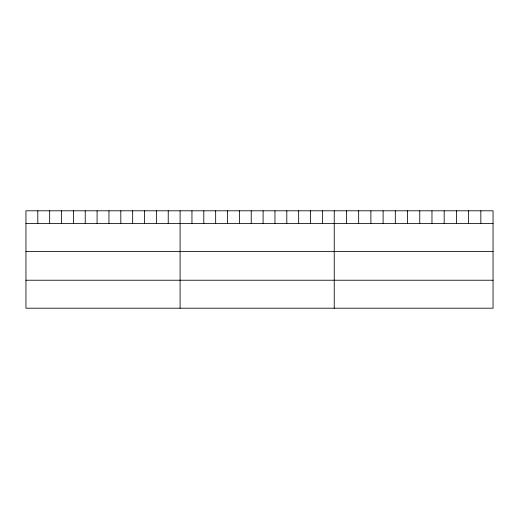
<?xml version="1.0" encoding="UTF-8"?>
<svg xmlns="http://www.w3.org/2000/svg" width="519" height="519" viewBox="0 0 519 519"><rect width="100%" height="100%" fill="white"/><g stroke="black" fill="none" stroke-linecap="round" stroke-linejoin="round"><path stroke-width="0.78" d="M493.05 223.436L493.05 308.202L25.95 308.202L25.95 210.798L493.05 210.798L493.05 223.436L25.95 223.436M25.95 251.41L493.05 251.41M25.95 280.228L493.05 280.228M480.834 210.798L480.834 223.436M468.618 210.798L468.618 223.436M456.402 210.798L456.402 223.436M444.186 210.798L444.186 223.436M431.97 210.798L431.97 223.436M419.754 210.798L419.754 223.436M407.532 210.798L407.532 223.436M395.316 210.798L395.316 223.436M383.1 210.798L383.1 223.436M370.884 210.798L370.884 223.436M358.668 210.798L358.668 223.436M346.452 210.798L346.452 223.436M334.236 210.798L334.236 308.202M322.377 210.798L322.377 223.436M310.524 210.798L310.524 223.436M298.665 210.798L298.665 223.436M286.806 210.798L286.806 223.436M274.953 210.798L274.953 223.436M263.094 210.798L263.094 223.436M251.235 210.798L251.235 223.436M239.376 210.798L239.376 223.436M227.523 210.798L227.523 223.436M215.664 210.798L215.664 223.436M203.805 210.798L203.805 223.436M191.952 210.798L191.952 223.436M180.093 210.798L180.093 308.202M168.234 210.798L168.234 223.436M156.381 210.798L156.381 223.436M144.522 210.798L144.522 223.436M132.663 210.798L132.663 223.436M120.81 210.798L120.81 223.436M108.951 210.798L108.951 223.436M97.092 210.798L97.092 223.436M85.233 210.798L85.233 223.436M73.38 210.798L73.38 223.436M61.521 210.798L61.521 223.436M49.662 210.798L49.662 223.436M37.809 210.798L37.809 223.436"/></g></svg>
